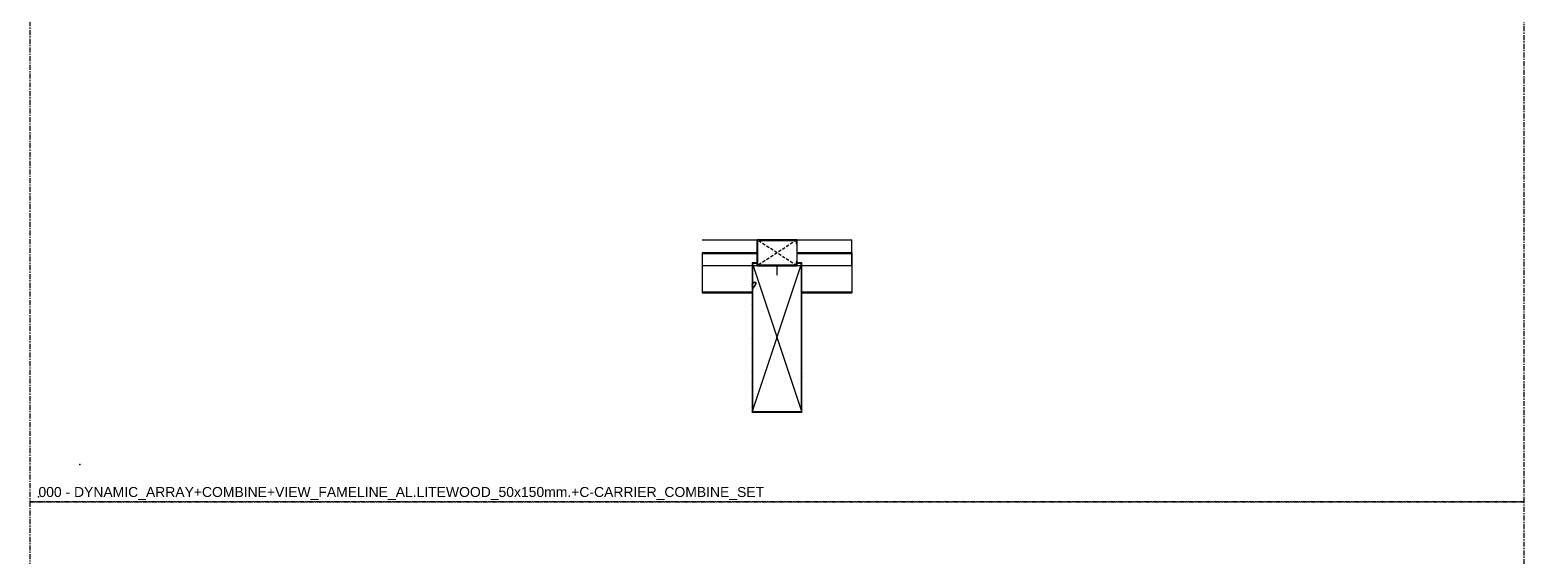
# Model space of a CAD drawing. Header units: millimetres. Extents: x -244126 to 368105, y -173968 to 259060.
# Drawn here: x -2803 to -1303, y 47441 to 47969 of the extents above; entities that cross this region are included whole.
import ezdxf
from ezdxf.enums import TextEntityAlignment as Align

# ---------------------------------------------------------------- set-up
doc = ezdxf.new("R2010")
doc.units = ezdxf.units.MM
doc.header["$MEASUREMENT"] = 0
for name, pattern in [('005_GG_TA_LINE', [13.75, 5, -1.25, 1.25, -1.25, 5]), ('HIDDEN', [9.525, 6.35, -3.175]), ('SLD-Solid', [0])]:
    doc.linetypes.add(name, pattern=pattern)
for name, color, linetype in [('000 - H A T C H', 8, 'Continuous'), ('000 - SYMBOL CON', 1, 'Continuous'), ('000 - WIPEOUT', 250, 'Continuous'), ('001 - ASCESSORIES', 1, 'Continuous'), ('A02_LITEWOOD', 7, 'Continuous'), ('A04_TUBE SERIES', 7, 'Continuous')]:
    doc.layers.add(name, color=color, linetype=linetype)
doc.styles.get("Standard").update_dxf_attribs({"font": 'arial.ttf'})
doc.styles.add('TA', font='Cordia New.ttf', dxfattribs={"height": 4.5})

# ---------------------------------------------------------------- blocks, each defined once
blk = doc.blocks.new('000 - ASSCESSORIES_FAMELINE_ALC-CARRIER_FOR_50x150mm._TOP_VIEW')
at = {"layer": '001 - ASCESSORIES', "color": 0}
for p, q in [((0, 150), (0, 0)), ((40, 150), (40, 100)), ((40, 50), (40, 0))]:
    blk.add_line(p, q, dxfattribs=at)
at = {"layer": '001 - ASCESSORIES', "color": 0, "linetype": 'SLD-Solid', "lineweight": 15}
blk.add_line((32, 50), (31.2, 50.2), dxfattribs=at)
at = {"layer": '001 - ASCESSORIES', "color": 0}
for points in [[(40, 100), (10, 100), (10, 50), (40, 50)], [(34.2, 50), (30.4, 51.1), (30.3, 50.5)], [(32, 50), (30.3, 50.5)]]:
    blk.add_lwpolyline(points, dxfattribs=at)
at = {"layer": '001 - ASCESSORIES', "color": 0, "linetype": 'SLD-Solid', "lineweight": 15}
blk.add_arc((270.3, 886), 868.8, 253.9699, 254.0359, dxfattribs=at)
at = {"layer": 'Defpoints', "color": 250}
blk.add_lwpolyline([(-2.3, 75), (22.3, 75)], dxfattribs=at)
blk = doc.blocks.new('*U3117')
at = {"color": 250}
blk.add_wipeout([(-75, -25), (75, -25), (75, 25), (-75, 25)], dxfattribs=at).dxf.layer = '000 - WIPEOUT'
blk.add_point((0, 0))
at = {"layer": 'A02_LITEWOOD', "color": 0, "linetype": 'SLD-Solid', "lineweight": 15}
blk.add_lwpolyline([(-73.4, -1.8), (-72.7, -1.8), (-72.7, 1.3, 0.414214), (-73.6, 2.2), (-74.1, 2.2, 0.414214), (-75, 1.3), (-75, -23.9, 0.414214), (-73.9, -25), (-56.2, -25, 0.414214), (-55, -23.9), (-55, -22.4, -0.616061), (-53.5, -21.7), (-49.4, -24.8, 0.164473), (-48.9, -25), (73.8, -25, 0.414214), (75, -23.9), (75, 23.8, 0.414214), (73.8, 25), (-73.9, 25, 0.414214), (-75, 23.8), (-75, 3.2, 0.414214), (-74.1, 2.3), (-73.5, 2.3, -0.414214), (-72.6, 1.4), (-72.6, -1.8, -0.414214), (-73, -2.2), (-73, -2.2, -0.414214), (-73.5, -1.8), (-73.5, 1.4), (-74.2, 1.4), (-74.2, -1.8, 1.000966), (-71.9, -1.8), (-71.9, 1.4, 0.414214), (-73.5, 3), (-74.1, 3, -0.414214), (-74.3, 3.2), (-74.3, 23.8, -0.414214), (-73.9, 24.3), (73.8, 24.3, -0.414214), (74.3, 23.8), (74.3, -23.9, -0.414214), (73.8, -24.3), (-48.9, -24.3, -0.164473), (-49, -24.3), (-53.1, -21.1, 0.617259), (-55.7, -22.4), (-55.7, -23.9, -0.414214), (-56.2, -24.3), (-73.9, -24.3, -0.414214), (-74.3, -23.9), (-74.3, 1.3, -0.414214), (-74.1, 1.5), (-73.6, 1.5, -0.414214), (-73.4, 1.3)], format="xyb", close=True, dxfattribs=at)
blk = doc.blocks.new('000 - FAMELINE_AL.LITEWOOD_50x150mm._CUT_VIEW')
at = {"color": 250}
blk.add_wipeout([(-75, 25), (-75, -25), (75, -25), (75, 25)], dxfattribs=at).dxf.layer = '000 - WIPEOUT'
at = {"layer": '000 - H A T C H'}
h = blk.add_hatch(dxfattribs=at)
h.set_pattern_fill('ANSI32', color=8, scale=5)
h.set_pattern_definition([(45, (0, -84.774), (-1.325825, 1.325825), []), (45, (0.8839, -84.774), (-1.325825, 1.325825), [])])
edge = h.paths.add_edge_path()
edge.add_line((-73.4, -1.8), (-72.7, -1.8))
edge.add_line((-72.7, -1.8), (-72.7, 1.3))
edge.add_arc((-73.6, 1.3), 0.9, 360, 450)
edge.add_line((-73.6, 2.2), (-74.1, 2.2))
edge.add_arc((-74.1, 1.3), 0.9, 90, 180)
edge.add_line((-75, 1.3), (-75, -23.8))
edge.add_arc((-73.8, -23.8), 1.15, 180, 270)
edge.add_line((-73.9, -25), (-56.2, -25))
edge.add_arc((-56.2, -23.8), 1.15, 270, 360)
edge.add_line((-55, -23.9), (-55, -22.4))
edge.add_arc((-54.1, -22.4), 0.938, 53.0492, 179.5916, ccw=False)
edge.add_line((-53.5, -21.7), (-49.4, -24.8))
edge.add_arc((-48.9, -24.1), 0.9, 232.64, 270)
edge.add_line((-48.9, -25), (73.8, -25))
edge.add_arc((73.8, -23.8), 1.15, 270, 360)
edge.add_line((75, -23.9), (75, 23.8))
edge.add_arc((73.9, 23.9), 1.15, 360, 450)
edge.add_line((73.9, 25), (-73.8, 25))
edge.add_arc((-73.8, 23.9), 1.15, 90, 180)
edge.add_line((-75, 23.9), (-75, 3.2))
edge.add_arc((-74.1, 3.2), 0.9, 180, 270)
edge.add_line((-74.1, 2.3), (-73.5, 2.3))
edge.add_arc((-73.5, 1.4), 0.9, 0, 90, ccw=False)
edge.add_line((-72.6, 1.4), (-72.6, -1.8))
edge.add_arc((-73, -1.8), 0.45, 270, 360, ccw=False)
edge.add_line((-73, -2.2), (-73, -2.2))
edge.add_arc((-73, -1.8), 0.45, 180, 270, ccw=False)
edge.add_line((-73.5, -1.8), (-73.5, 1.4))
edge.add_line((-73.5, 1.4), (-74.2, 1.4))
edge.add_line((-74.2, 1.4), (-74.2, -1.8))
edge.add_arc((-73, -1.8), 1.17, 179.8894, 360)
edge.add_line((-71.9, -1.8), (-71.9, 1.4))
edge.add_arc((-73.5, 1.4), 1.6, 360, 450)
edge.add_line((-73.5, 3), (-74.1, 3))
edge.add_arc((-74.1, 3.2), 0.2, 180, 270, ccw=False)
edge.add_line((-74.3, 3.2), (-74.3, 23.9))
edge.add_arc((-73.8, 23.9), 0.45, 90, 180, ccw=False)
edge.add_line((-73.8, 24.3), (73.9, 24.3))
edge.add_arc((73.9, 23.9), 0.45, 0, 90, ccw=False)
edge.add_line((74.3, 23.9), (74.3, -23.9))
edge.add_arc((73.8, -23.8), 0.45, 270, 360, ccw=False)
edge.add_line((73.8, -24.3), (-48.9, -24.3))
edge.add_arc((-48.9, -24.1), 0.2, 232.64, 270, ccw=False)
edge.add_line((-49, -24.3), (-53.1, -21.1))
edge.add_arc((-54.1, -22.4), 1.64, 52.9496, 179.691)
edge.add_line((-55.7, -22.4), (-55.7, -23.8))
edge.add_arc((-56.1, -23.8), 0.45, 270, 360, ccw=False)
edge.add_line((-56.2, -24.3), (-73.9, -24.3))
edge.add_arc((-73.9, -23.8), 0.45, 180, 270, ccw=False)
edge.add_line((-74.3, -23.8), (-74.3, 1.3))
edge.add_arc((-74.1, 1.3), 0.2, 90, 180, ccw=False)
edge.add_line((-74.1, 1.5), (-73.6, 1.5))
edge.add_arc((-73.6, 1.3), 0.2, 0, 90, ccw=False)
edge.add_line((-73.4, 1.3), (-73.4, -1.8))
at = {"color": 3}
blk.add_point((0, 0), dxfattribs=at)
at = {"layer": 'Defpoints', "color": 250}
blk.add_lwpolyline([(-75, 25), (-75, -25), (75, -25), (75, 25)], close=True, dxfattribs=at)
at = {"layer": 'A02_LITEWOOD', "color": 0}
blk.add_blockref('*U3117', (0, 0), dxfattribs=at)
at = {"layer": '000 - SYMBOL CON', "color": 8, "linetype": 'ByBlock'}
for p, q in [((-75, -25), (75, 25)), ((75, -25), (-75, 25))]:
    blk.add_line(p, q, dxfattribs=at)
blk = doc.blocks.new('000 - ASSCESSORIES_FAMELINE_ALC-CARRIER_FOR_50x150mm._SIDE_VIEW')
blk.add_wipeout([(-20, -13), (20, -13), (20, 13), (-20, 13)]).dxf.layer = '000 - WIPEOUT'
at = {"layer": '000 - H A T C H'}
h = blk.add_hatch(dxfattribs=at)
h.set_pattern_fill('ANSI32', color=256, scale=0.1)
h.set_pattern_definition([(45, (-15462.6393, 6516.9696), (-0.67351921, 0.67351921), []), (45, (-15462.1903, 6516.9696), (-0.67351921, 0.67351921), [])])
edge = h.paths.add_edge_path()
edge.add_line((-20, 9), (-20, 12.3))
edge.add_arc((-19.3, 12.3), 0.7, 90, 180, ccw=False)
edge.add_line((-19.3, 13), (19.3, 13))
edge.add_arc((19.3, 12.3), 0.7, 0, 90, ccw=False)
edge.add_line((20, 12.3), (20, -12.3))
edge.add_arc((19.3, -12.3), 0.7, 270, 360, ccw=False)
edge.add_line((19.3, -13), (-19.3, -13))
edge.add_arc((-19.3, -12.3), 0.7, 180, 270, ccw=False)
edge.add_line((-20, -12.3), (-20, -9))
edge.add_line((-20, -9), (-19.3, -9))
edge.add_line((-19.3, -9), (-19.3, -12.1))
edge.add_arc((-19.1, -12.1), 0.2, 180, 270)
edge.add_line((-19.1, -12.3), (19.1, -12.3))
edge.add_arc((19.1, -12.1), 0.2, 270, 360)
edge.add_line((19.3, -12.1), (19.3, 12.1))
edge.add_arc((19.1, 12.1), 0.2, 0, 90)
edge.add_line((19.1, 12.3), (-19.1, 12.3))
edge.add_arc((-19.1, 12.1), 0.2, 90, 180)
edge.add_line((-19.3, 12.1), (-19.3, 9))
edge.add_line((-19.3, 9), (-20, 9))
at = {"layer": '000 - SYMBOL CON', "color": 8, "linetype": 'HIDDEN', "ltscale": 0.5}
for points in [[(-20, -13), (20, 13)], [(-20, 13), (20, -13)]]:
    blk.add_lwpolyline(points, dxfattribs=at)
at = {"layer": '001 - ASCESSORIES', "color": 0}
blk.add_lwpolyline([(-20, 9), (-20, 12.3, -0.414214), (-19.3, 13), (19.3, 13, -0.414214), (20, 12.3), (20, -12.3, -0.414214), (19.3, -13), (-19.3, -13, -0.414214), (-20, -12.3), (-20, -9), (-19.3, -9), (-19.3, -12.1, 0.414214), (-19.1, -12.3), (19.1, -12.3, 0.414214), (19.3, -12.1), (19.3, 12.1, 0.414214), (19.1, 12.3), (-19.1, 12.3, 0.414214), (-19.3, 12.1), (-19.3, 9)], format="xyb", close=True, dxfattribs=at)
at = {"layer": 'Defpoints', "color": 250}
blk.add_lwpolyline([(-20, -13), (20, -13), (20, 13), (-20, 13)], close=True, dxfattribs=at)
blk = doc.blocks.new('000 - DYNAMIC_ARRAY+COMBINE+VIEW_FAMELINE_AL.LITEWOOD_50x150mm.+C-CARRIER_COMBINE_SET')
at = {"layer": 'A04_TUBE SERIES', "color": 0, "style": 'TA', "flags": 1}
for tag, p in [('ITEM_VALUE', (50, -212.5)), ('PRODUCT_NAME_VALUE', (300, -212.5)), ('ITEM_NUMBER_VALUE', (600, -212.5)), ('PRODUCT_CODE_VALUE', (800, -212.5)), ('SELLING_PRICE_VALUE', (1000, -212.5)), ('UNIT_VALUE', (1150, -212.5)), ('TYPE_OF_COLOR_VALUE', (1275, -212.5)), ('SECTION_VALUE', (1425, -212.5))]:
    blk.add_attdef(tag, text='', height=9, dxfattribs=at).set_placement(p, align=Align.MIDDLE_CENTER)
at = {"color": 250}
blk.add_wipeout([(-75, -13), (75, -13), (75, 13), (-75, 13)], dxfattribs=at).dxf.layer = '000 - WIPEOUT'
at = {"layer": '001 - ASCESSORIES', "color": 0}
for p, q in [((-75, 0), (-75, -40)), ((75, 0), (75, -40))]:
    blk.add_line(p, q, dxfattribs=at)
at = {"layer": '001 - ASCESSORIES', "color": 4}
blk.add_lwpolyline([(-75, 0), (-75, -0.7), (75, -0.7), (75, 0)], close=True, dxfattribs=at)
at = {"layer": 'A02_LITEWOOD', "color": 0}
blk.add_line((75, -13), (75, 13), dxfattribs=at)
at = {"layer": 'A02_LITEWOOD', "color": 1}
blk.add_lwpolyline([(-20, -13), (20, -13), (20, 13), (-20, 13)], close=True, dxfattribs=at)
at = {"layer": 'A02_LITEWOOD', "color": 3, "rotation": 270}
blk.add_blockref('000 - FAMELINE_AL.LITEWOOD_50x150mm._CUT_VIEW', (0, -85), dxfattribs=at)
at = {"layer": '000 - H A T C H'}
h = blk.add_hatch(dxfattribs=at)
h.set_pattern_fill('ANSI32', color=256, scale=0.1, angle=-90)
h.set_pattern_definition([(315, (-64.94725, 225.887), (0.6735192, 0.6735192), []), (315, (-64.94725, 225.438), (0.6735192, 0.6735192), [])])
h.paths.add_polyline_path([(25, -39.3), (25, -40), (75, -40), (75, -39.3)])
h.paths.add_polyline_path([(-75, 0), (-75, -0.7), (75, -0.7), (75, 0)])
h.paths.add_polyline_path([(-75, -39.3), (-75, -40), (-25, -40), (-25, -39.3)])
at = {"layer": '001 - ASCESSORIES', "color": 4}
for points in [[(-75, -39.3), (-75, -40), (-25, -40), (-25, -39.3)], [(25, -39.3), (25, -40), (75, -40), (75, -39.3)]]:
    blk.add_lwpolyline(points, close=True, dxfattribs=at)
at = {"layer": 'A02_LITEWOOD', "color": 0}
for points in [[(-75, 13), (-20, 13), (-20, -13), (-75, -13)], [(75, -13), (20, -13), (20, 13), (75, 13)]]:
    blk.add_lwpolyline(points, dxfattribs=at)
at = {"layer": '001 - ASCESSORIES', "color": 0, "rotation": 270}
blk.add_blockref('000 - ASSCESSORIES_FAMELINE_ALC-CARRIER_FOR_50x150mm._TOP_VIEW', (-75, 0), dxfattribs=at)
at = {"layer": '001 - ASCESSORIES', "color": 0}
blk.add_blockref('000 - ASSCESSORIES_FAMELINE_ALC-CARRIER_FOR_50x150mm._SIDE_VIEW', (0, 0), dxfattribs=at)
at = {"layer": '001 - ASCESSORIES', "color": 0, "xscale": -1}
blk.add_blockref('000 - ASSCESSORIES_FAMELINE_ALC-CARRIER_FOR_50x150mm._SIDE_VIEW', (0, 0), dxfattribs=at)
blk = doc.blocks.new('*U2995')
at = {"color": 0, "linetype": '005_GG_TA_LINE'}
blk.add_lwpolyline([(0, 0), (1500, 0), (1500, 500), (0, 500)], close=True, dxfattribs=at)
for p in [(50, 37.5), (8.6, 4.9)]:
    blk.add_point(p, dxfattribs=at)
blk.add_attdef('NAMEBLK', (8.6, 4.9), '', height=10, dxfattribs=at)

msp = doc.modelspace()

# ---------------------------------------------------------------- block references
at = {"layer": '001 - ASCESSORIES', "color": 0}
msp.add_blockref('000 - DYNAMIC_ARRAY+COMBINE+VIEW_FAMELINE_AL.LITEWOOD_50x150mm.+C-CARRIER_COMBINE_SET', (-2053.31805, 47745.17286), dxfattribs=at)
at = {"layer": '001 - ASCESSORIES', "linetype": '005_GG_TA_LINE'}
msp.add_blockref('*U2995', (-2803.31805, 46995.17286), dxfattribs=at)

# ---------------------------------------------------------------- next in the draw order: block references
msp.add_blockref('*U2995', (-2803.31805, 47495.17286), dxfattribs=at).add_auto_attribs({'NAMEBLK': '000 - DYNAMIC_ARRAY+COMBINE+VIEW_FAMELINE_AL.LITEWOOD_50x150mm.+C-CARRIER_COMBINE_SET'})

doc.saveas('drawing.dxf')
